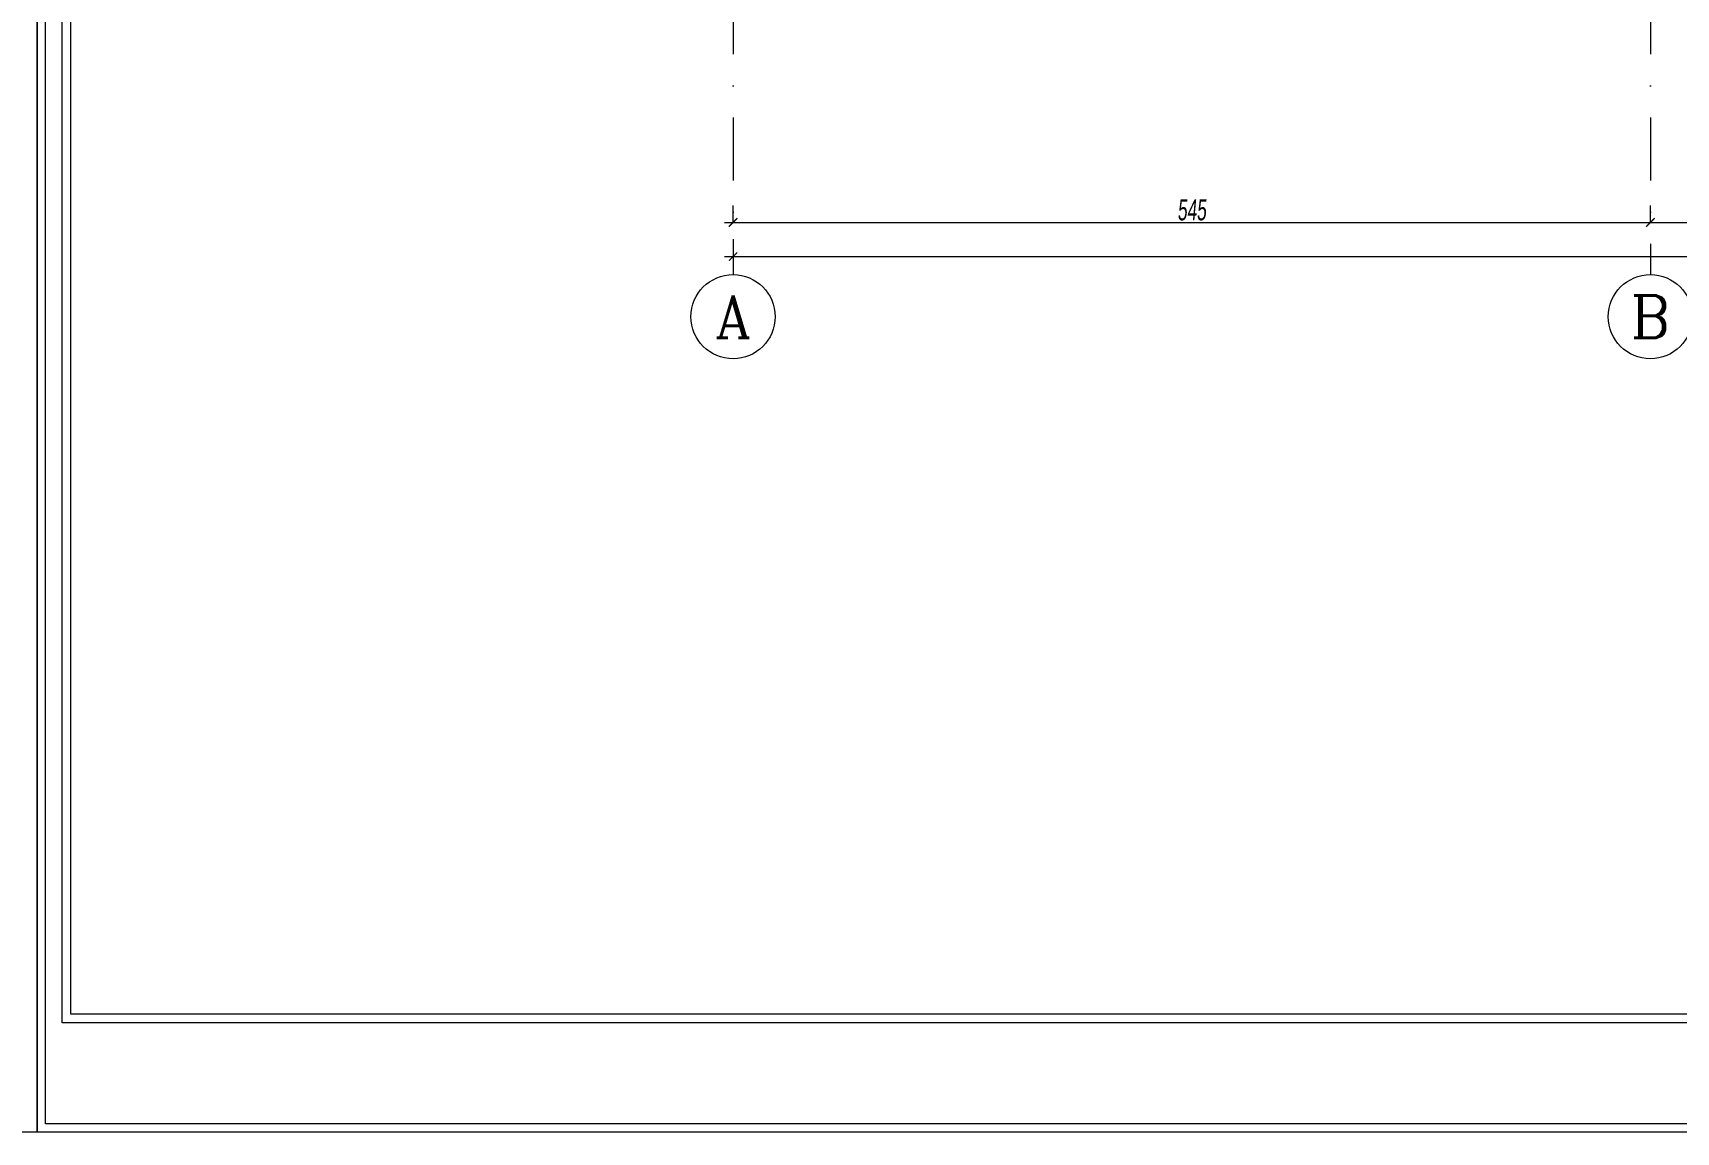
# Model space of a CAD drawing. Header units: millimetres. Extents: x -2145 to 33996, y -835 to 2363.
# Drawn here: x 8843 to 9820, y -835 to -182 of the extents above; entities that cross this region are included whole.
import ezdxf
from ezdxf.enums import TextEntityAlignment as Align

# ---------------------------------------------------------------- set-up
doc = ezdxf.new("R2010")
doc.units = ezdxf.units.MM
doc.linetypes.add('DASHDOT', pattern=[1, 0.5, -0.25, 0, -0.25])
for name, color, linetype, lineweight in [('arcCGDM_antet', 85, 'Continuous', 20), ('NET_AKS', 251, 'DASHDOT', 9), ('NET_AKS_YAZI', 31, 'DASHDOT', 9), ('NET_ÖLÇÜ_AKS', 31, 'Continuous', 15)]:
    doc.layers.add(name, color=color, linetype=linetype, lineweight=lineweight)
doc.styles.add('BODRUM', font='swisscl.ttf', dxfattribs={"width": 0.8, "oblique": 5})
doc.styles.add('TAks_2', font='ROMANC', dxfattribs={"height": 5})
doc.dimstyles.new('olcu-50', dxfattribs={"dimscale": 0, "dimtxt": 12.5, "dimasz": 5, "dimexe": 10, "dimexo": 10, "dimgap": 1, "dimtad": 1, "dimdec": 1, "dimzin": 12, "dimtxsty": 'BODRUM', "dimblk": 'ARCHTICK', "dimcen": 8, "dimdle": 5, "dimclrd": 256, "dimclre": 256, "dimclrt": 256, "dimadec": 0, "dimazin": 2, "dimtfac": 1, "dimtdec": 1, "dimtix": 1, "dimtmove": 0, "dimatfit": 3, "dimldrblk": 'ARCHTICK', "dimfxl": 15, "dimfxlon": 1, "dimlwd": -1, "dimlwe": -1, "dimarcsym": 0})

# ---------------------------------------------------------------- blocks, each defined once
blk = doc.blocks.new('A$C5ec6af74')
at = {"layer": 'NET_AKS', "ltscale": 75}
for p, q in [((-865, 1185), (-865, -185)), ((-320, 1185), (-320, -185))]:
    blk.add_line(p, q, dxfattribs=at)
at = {"layer": 'NET_AKS', "linetype": 'Continuous', "ltscale": 100}
for centre in [(-865, -210), (-320, -210)]:
    blk.add_circle(centre, 25, dxfattribs=at)
at = {"layer": 'NET_AKS_YAZI', "linetype": 'Continuous', "style": 'TAks_2'}
for s, p in [('A', (-865, -210)), ('B', (-320, -210))]:
    blk.add_text(s, height=25, dxfattribs=at).set_placement(p, align=Align.MIDDLE_CENTER)
blk = doc.blocks.new('_ArchTick')
at = {"color": 0, "linetype": 'ByBlock', "const_width": 0.15}
blk.add_lwpolyline([(-0.5, -0.5), (0.5, 0.5)], dxfattribs=at)
blk = doc.blocks.new('*D1576')
at = {"layer": 'Defpoints', "color": 0, "transparency": 16777216}
for p in [(-830, -1133.99), (-285, -1133.99), (-285, -1133.99)]:
    blk.add_point(p, dxfattribs=at)
at = {"layer": 'NET_ÖLÇÜ_AKS', "transparency": 16777216}
for p, q in [((-830, -1133.99), (-830, -1123.99)), ((-285, -1133.99), (-285, -1123.99)), ((-835, -1133.99), (-280, -1133.99))]:
    blk.add_line(p, q, dxfattribs=at)
at = {"layer": 'NET_ÖLÇÜ_AKS', "transparency": 16777216, "xscale": 5, "yscale": 5, "zscale": 5, "rotation": 180}
blk.add_blockref('_ArchTick', (-830, -1133.99), dxfattribs=at)
at = {"layer": 'NET_ÖLÇÜ_AKS', "transparency": 16777216, "xscale": 5, "yscale": 5, "zscale": 5}
blk.add_blockref('_ArchTick', (-285, -1133.99), dxfattribs=at)
at = {"layer": 'NET_ÖLÇÜ_AKS', "transparency": 16777216, "insert": (-557.5, -1126.61), "char_height": 12.5, "attachment_point": 5, "style": 'BODRUM'}
blk.add_mtext('545', dxfattribs=at)
blk = doc.blocks.new('*D1577')
at = {"layer": 'Defpoints', "color": 0, "transparency": 16777216}
for p in [(-285, -1133.99), (-35, -1133.99), (-35, -1133.99)]:
    blk.add_point(p, dxfattribs=at)
at = {"layer": 'NET_ÖLÇÜ_AKS', "transparency": 16777216}
for p, q in [((-285, -1133.99), (-285, -1123.99)), ((-35, -1133.99), (-35, -1123.99)), ((-290, -1133.99), (-30, -1133.99))]:
    blk.add_line(p, q, dxfattribs=at)
at = {"layer": 'NET_ÖLÇÜ_AKS', "transparency": 16777216, "xscale": 5, "yscale": 5, "zscale": 5, "rotation": 180}
blk.add_blockref('_ArchTick', (-285, -1133.99), dxfattribs=at)
at = {"layer": 'NET_ÖLÇÜ_AKS', "transparency": 16777216, "xscale": 5, "yscale": 5, "zscale": 5}
blk.add_blockref('_ArchTick', (-35, -1133.99), dxfattribs=at)
at = {"layer": 'NET_ÖLÇÜ_AKS', "transparency": 16777216, "insert": (-160, -1126.59), "char_height": 12.5, "attachment_point": 5, "style": 'BODRUM'}
blk.add_mtext('250', dxfattribs=at)
blk = doc.blocks.new('*D1580')
at = {"layer": 'Defpoints', "color": 0, "transparency": 16777216}
for p in [(-830, -1133.99), (830, -1133.99), (830, -1154.27)]:
    blk.add_point(p, dxfattribs=at)
at = {"layer": 'NET_ÖLÇÜ_AKS', "transparency": 16777216}
for p, q in [((-830, -1143.99), (-830, -1164.27)), ((830, -1143.99), (830, -1164.27)), ((-835, -1154.27), (835, -1154.27))]:
    blk.add_line(p, q, dxfattribs=at)
at = {"layer": 'NET_ÖLÇÜ_AKS', "transparency": 16777216, "xscale": 5, "yscale": 5, "zscale": 5, "rotation": 180}
blk.add_blockref('_ArchTick', (-830, -1154.27), dxfattribs=at)
at = {"layer": 'NET_ÖLÇÜ_AKS', "transparency": 16777216, "xscale": 5, "yscale": 5, "zscale": 5}
blk.add_blockref('_ArchTick', (830, -1154.27), dxfattribs=at)
at = {"layer": 'NET_ÖLÇÜ_AKS', "transparency": 16777216, "insert": (0, -1146.87), "char_height": 12.5, "attachment_point": 5, "style": 'BODRUM'}
blk.add_mtext('1660', dxfattribs=at)
blk = doc.blocks.new('A$C3a4dd877')
at = {"layer": 'NET_ÖLÇÜ_AKS'}
for p2, distance, picture, middle in [((-285, -1133.99), 0, '*D1576', (-557.5, -1126.61)), ((830, -1133.99), -20.28, '*D1580', (0, -1146.87))]:
    dim = blk.add_aligned_dim(p1=(-830, -1133.99), p2=p2, distance=distance, dimstyle='olcu-50', override={"dimscale": 1}, dxfattribs=at)
    dim.commit()
    dim.dimension.update_dxf_attribs({"geometry": picture, "text_midpoint": middle})
dim = blk.add_linear_dim(base=(-35, -1133.99), p1=(-285, -1133.99), p2=(-35, -1133.99), angle=180, dimstyle='olcu-50', override={"dimscale": 1, "dimtmove": 1}, dxfattribs=at)
dim.commit()
dim.dimension.update_dxf_attribs({"geometry": '*D1577', "text_midpoint": (-160, -1126.59)})

msp = doc.modelspace()

# ---------------------------------------------------------------- linework, layer by layer
at = {"layer": 'arcCGDM_antet', "ltscale": 10}
for points in [[(6345.97, 1665.32), (8845.97, 1665.32), (8845.97, -834.68), (6345.97, -834.68)], [(8845.97, 1665.32), (11345.97, 1665.32), (11345.97, -834.68), (8845.97, -834.68)], [(8850.97, 1660.32), (11340.97, 1660.32), (11340.97, -829.68), (8850.97, -829.68)], [(8860.97, 1650.32), (11330.97, 1650.32), (11330.97, -769.68), (8860.97, -769.68)], [(8865.97, 1645.32), (11325.97, 1645.32), (11325.97, -764.68), (8865.97, -764.68)]]:
    msp.add_lwpolyline(points, close=True, dxfattribs=at)

# ---------------------------------------------------------------- block references
at = {"layer": 'NET_AKS'}
msp.add_blockref('A$C5ec6af74', (10124.48, -140.39), dxfattribs=at)
at = {"layer": 'NET_ÖLÇÜ_AKS'}
msp.add_blockref('A$C3a4dd877', (10089.48, 839.61), dxfattribs=at)

doc.saveas('drawing.dxf')
